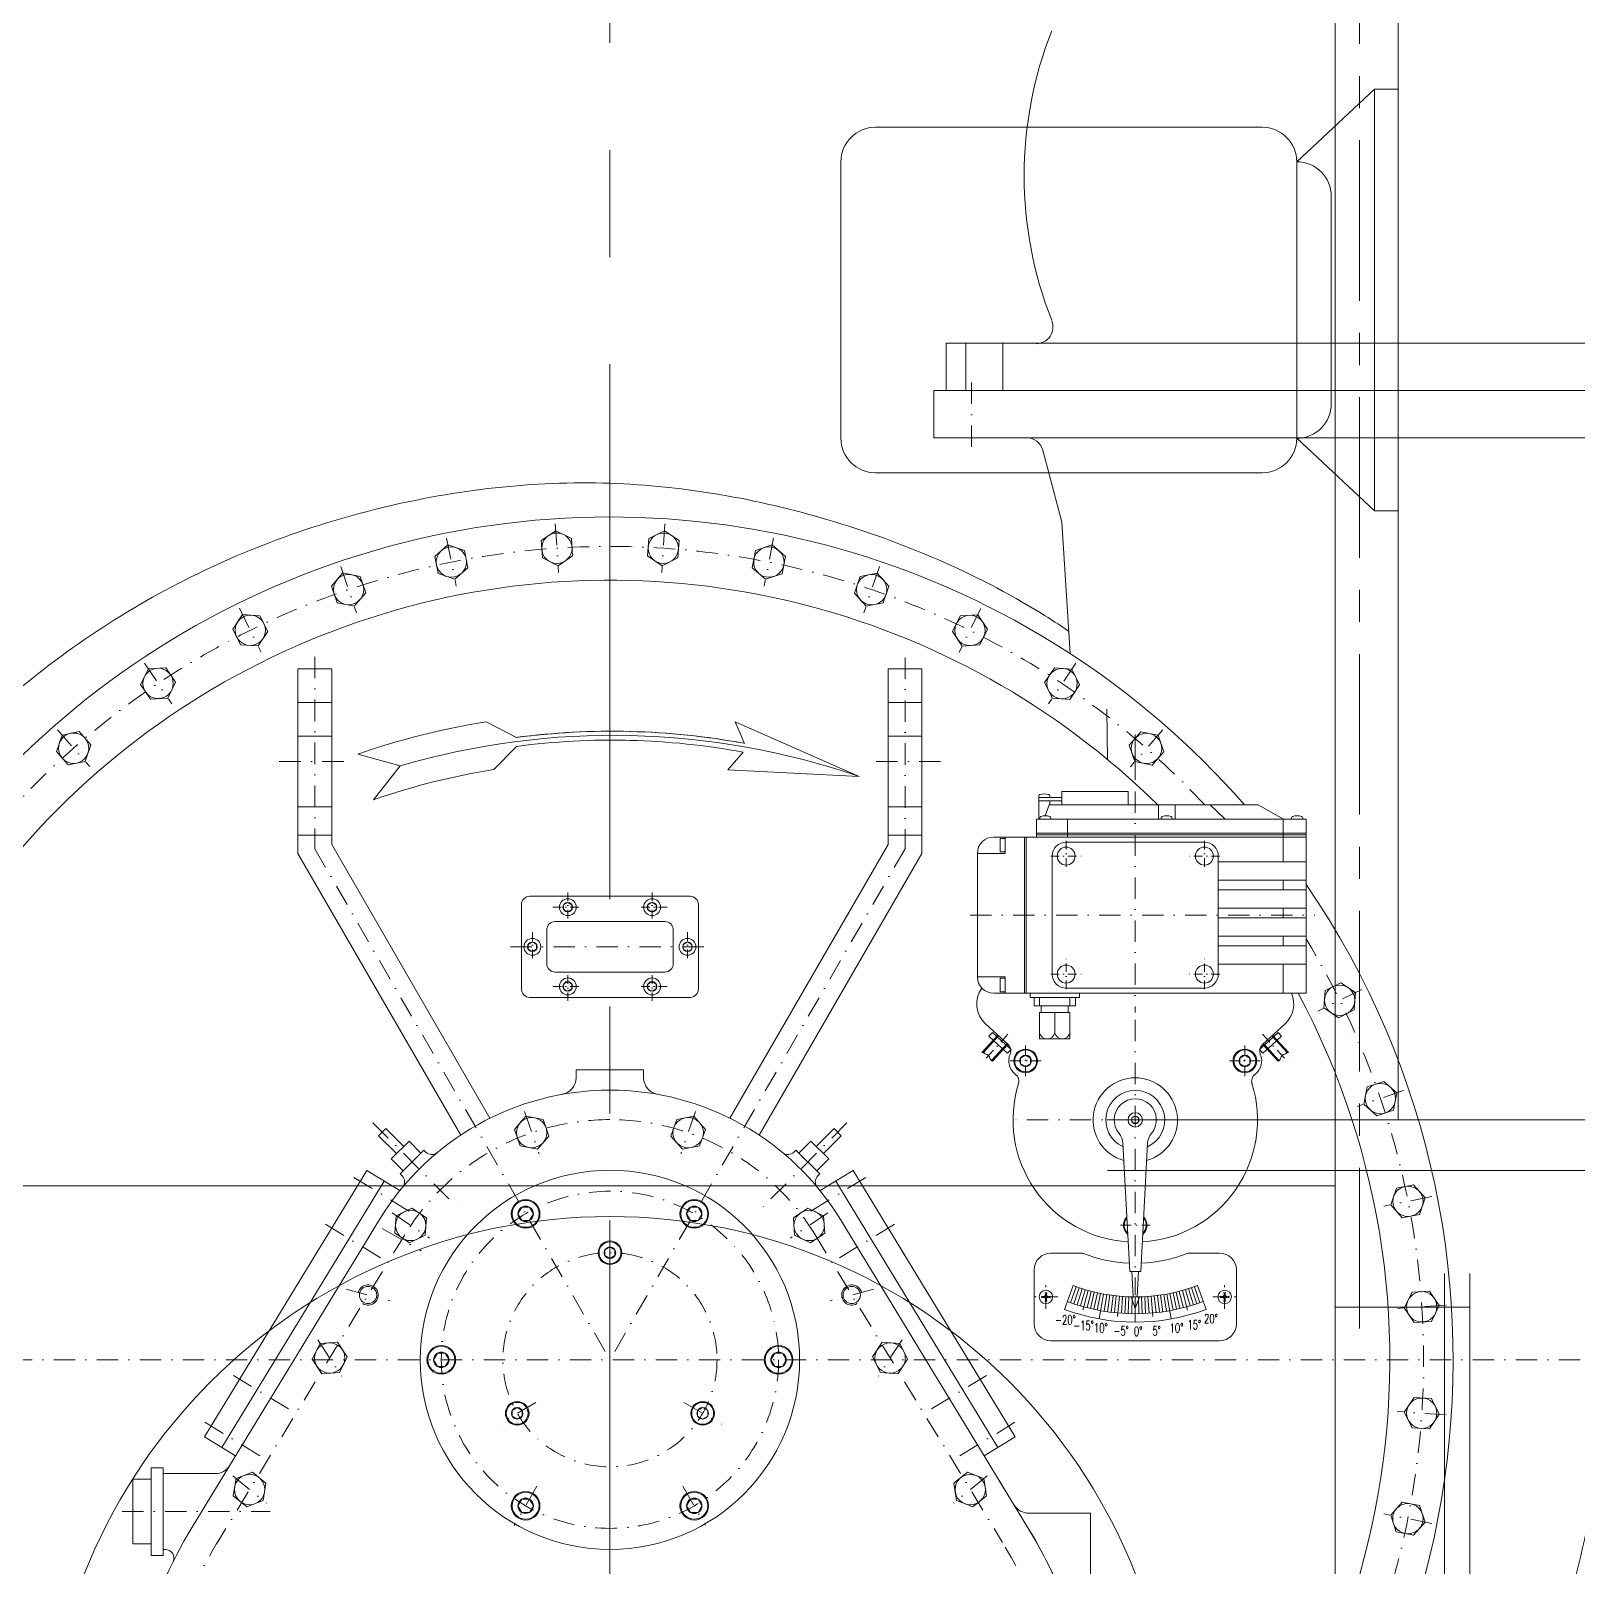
# Model space of a CAD drawing. Header units: inches. Extents: x 0 to 26418, y 0 to 20128.
# Drawn here: x 4994 to 5911, y 4405 to 5316 of the extents above; entities that cross this region are included whole.
import ezdxf

# ---------------------------------------------------------------- set-up
doc = ezdxf.new("R2010")
doc.units = ezdxf.units.IN
doc.header["$MEASUREMENT"] = 0
for name, pattern in [('CENTER', [50.8, 31.75, -6.35, 6.35, -6.35]), ('DASHDOT', [25.4, 12.7, -6.35, 0, -6.35]), ('虚线', [2, 1, -1])]:
    doc.linetypes.add(name, pattern=pattern)
for name, color, linetype, lineweight in [('CAXA0', 7, 'Continuous', 5), ('CAXA1', 5, 'CENTER', 5), ('EB0_1', 7, 'Continuous', 5), ('细实线层', 7, 'Continuous', 5)]:
    doc.layers.add(name, color=color, linetype=linetype, lineweight=lineweight)
doc.styles.add('机械', font='txt', dxfattribs={"width": 0.667, "bigfont": 'gbcbig.shx'})

msp = doc.modelspace()

# ---------------------------------------------------------------- linework, layer by layer
at = {"color": 7, "lineweight": 5}
for p, q in [((5804.98, 5669.84), (5804.98, 4669.84)), ((5767.58, 3922.53), (5767.58, 5527.53)), ((5790.98, 5281.23), (5744.89, 5238.23)), ((5804.98, 5281.23), (5790.98, 5281.23)), ((5790.98, 5031.23), (5790.98, 5281.23)), ((5724.39, 5258.73), (5495.08, 5258.73)), ((5474.58, 5074.23), (5474.58, 5238.23)), ((5744.89, 5074.23), (5744.89, 5238.23)), ((5765.39, 5094.73), (5765.39, 5217.73)), ((5548.63, 5102.53), (5548.63, 5130.53)), ((5570.63, 5102.53), (5570.63, 5130.53)), ((5529.58, 5102.53), (6034.58, 5102.53)), ((5529.58, 5074.53), (5529.58, 5102.53)), ((5529.58, 5074.53), (5782.08, 5074.53)), ((5790.98, 5031.23), (5744.89, 5074.23)), ((5782.08, 5074.53), (6034.58, 5074.53)), ((5605.65, 5024.53), (5594.24, 5067.12)), ((5724.39, 5053.73), (5495.08, 5053.73)), ((5804.98, 5031.23), (5790.98, 5031.23)), ((5296.81, 5013.6), (5305.45, 5019.37)), ((5314.77, 5014.77), (5305.45, 5019.37)), ((5360.61, 5014.76), (5369.93, 5019.35)), ((5378.57, 5013.58), (5369.93, 5019.35)), ((5610.42, 4946.53), (5605.65, 5024.53)), ((5233.72, 5004.12), (5241.53, 5010.97)), ((5251.37, 5007.63), (5241.53, 5010.97)), ((5251.37, 5007.63), (5253.4, 4997.43)), ((5296.81, 5013.6), (5297.49, 5003.23)), ((5314.77, 5014.77), (5315.45, 5004.4)), ((5360.61, 5014.76), (5359.93, 5004.39)), ((5378.57, 5013.58), (5377.89, 5003.21)), ((5424, 5007.58), (5421.98, 4997.39)), ((5424, 5007.58), (5433.84, 5010.93)), ((5441.66, 5004.07), (5433.84, 5010.93)), ((5233.72, 5004.12), (5235.74, 4993.92)), ((5253.4, 4997.43), (5245.59, 4990.58)), ((5253.4, 4997.43), (5253.4, 4997.43)), ((5297.49, 5003.23), (5306.81, 4998.63)), ((5315.45, 5004.4), (5306.81, 4998.63)), ((5315.45, 5004.4), (5315.45, 5004.4)), ((5359.93, 5004.39), (5368.57, 4998.61)), ((5377.89, 5003.21), (5368.57, 4998.61)), ((5377.89, 5003.21), (5377.89, 5003.21)), ((5421.98, 4997.39), (5429.79, 4990.54)), ((5441.66, 5004.07), (5439.63, 4993.88)), ((5172.4, 4986.48), (5179.25, 4994.29)), ((5189.44, 4992.27), (5179.25, 4994.29)), ((5189.44, 4992.27), (5192.78, 4982.43)), ((5235.74, 4993.92), (5245.59, 4990.58)), ((5439.63, 4993.88), (5429.79, 4990.54)), ((5439.63, 4993.88), (5439.63, 4993.88)), ((5485.92, 4992.2), (5482.58, 4982.36)), ((5485.92, 4992.2), (5496.12, 4994.22)), ((5502.97, 4986.41), (5496.12, 4994.22)), ((5172.4, 4986.48), (5175.74, 4976.64)), ((5192.78, 4982.43), (5185.93, 4974.61)), ((5192.78, 4982.43), (5192.78, 4982.43)), ((5482.58, 4982.36), (5489.44, 4974.54)), ((5502.97, 4986.41), (5499.63, 4976.57)), ((5175.74, 4976.64), (5185.93, 4974.61)), ((5499.63, 4976.57), (5489.44, 4974.54)), ((5499.63, 4976.57), (5499.63, 4976.57)), ((5113.91, 4960.99), (5119.68, 4969.64)), ((5113.91, 4960.99), (5118.5, 4951.67)), ((5130.05, 4968.96), (5119.68, 4969.64)), ((5130.05, 4968.96), (5134.65, 4959.64)), ((5545.31, 4968.86), (5540.71, 4959.54)), ((5545.31, 4968.86), (5555.68, 4969.54)), ((5561.45, 4960.9), (5555.68, 4969.54)), ((5561.45, 4960.9), (5556.85, 4951.58)), ((5118.5, 4951.67), (5128.87, 4950.99)), ((5134.65, 4959.64), (5128.87, 4950.99)), ((5134.65, 4959.64), (5134.65, 4959.64)), ((5540.71, 4959.54), (5546.48, 4950.9)), ((5556.85, 4951.58), (5546.48, 4950.9)), ((5556.85, 4951.58), (5556.85, 4951.58)), ((5059.24, 4928.09), (5063.84, 4937.41)), ((5074.21, 4938.09), (5063.84, 4937.41)), ((5074.21, 4938.09), (5079.98, 4929.45)), ((5152.58, 4937.53), (5152.58, 4827.96)), ((5172.58, 4937.53), (5152.58, 4937.53)), ((5172.58, 4937.53), (5172.58, 4833.32)), ((5502.58, 4937.53), (5502.58, 4833.32)), ((5502.58, 4937.53), (5522.58, 4937.53)), ((5522.58, 4937.53), (5522.58, 4827.96)), ((5601.13, 4937.97), (5595.36, 4929.33)), ((5601.13, 4937.97), (5611.5, 4937.29)), ((5616.1, 4927.97), (5611.5, 4937.29)), ((5059.24, 4928.09), (5065.02, 4919.45)), ((5079.98, 4929.45), (5075.39, 4920.13)), ((5079.98, 4929.45), (5079.98, 4929.45)), ((5595.36, 4929.33), (5599.96, 4920.01)), ((5616.1, 4927.97), (5610.33, 4919.33)), ((5065.02, 4919.45), (5075.39, 4920.13)), ((5172.58, 4917.53), (5152.58, 4917.53)), ((5502.58, 4917.53), (5522.58, 4917.53)), ((5610.33, 4919.33), (5599.96, 4920.01)), ((5610.33, 4919.33), (5610.33, 4919.33)), ((5264.2, 4905.99), (5282.16, 4896.7)), ((5411.75, 4905.93), (5417.34, 4893.22)), ((5485.45, 4873.52), (5411.75, 4905.93)), ((5632.33, 4913.54), (5632.58, 4883.54)), ((5009.34, 4888.33), (5012.68, 4898.17)), ((5022.87, 4900.2), (5012.68, 4898.17)), ((5022.87, 4900.2), (5029.73, 4892.39)), ((5172.58, 4897.53), (5152.58, 4897.53)), ((5502.58, 4897.53), (5522.58, 4897.53)), ((5652.45, 4900.06), (5645.6, 4892.24)), ((5652.45, 4900.06), (5662.64, 4898.03)), ((5665.98, 4888.19), (5662.64, 4898.03)), ((5009.34, 4888.33), (5016.19, 4880.52)), ((5029.73, 4892.39), (5026.39, 4882.55)), ((5029.73, 4892.39), (5029.73, 4892.39)), ((5268.72, 4877.69), (5282.21, 4891.41)), ((5416.59, 4888.01), (5407.58, 4877.58)), ((5645.6, 4892.24), (5648.94, 4882.4)), ((5665.98, 4888.19), (5659.13, 4880.38)), ((5016.19, 4880.52), (5026.39, 4882.55)), ((5188.05, 4886.85), (5213.21, 4879.86)), ((5197.45, 4859.78), (5213.21, 4879.86)), ((5659.13, 4880.38), (5648.94, 4882.4)), ((5659.13, 4880.38), (5659.13, 4880.38)), ((5485.45, 4873.52), (5407.58, 4877.58)), ((5591.91, 4848.21), (5591.91, 4861.87)), ((5598.51, 4861.15), (5591.91, 4861.15)), ((5598.51, 4861.15), (5598.51, 4861.87)), ((5598.51, 4861.15), (5605.57, 4861.15)), ((5605.57, 4856.71), (5605.57, 4864.71)), ((5605.57, 4864.71), (5644.97, 4864.71)), ((5644.97, 4856.71), (5644.97, 4864.71)), ((5172.58, 4855.53), (5152.58, 4855.53)), ((5502.58, 4855.53), (5522.58, 4855.53)), ((5591.91, 4859.15), (5605.57, 4859.15)), ((5595.77, 4850.29), (5598.12, 4856.71)), ((5598.12, 4856.71), (5721.97, 4856.71)), ((5598.51, 4856.71), (5598.51, 4859.15)), ((5662.85, 4848.21), (5662.85, 4856.71)), ((5672.69, 4848.21), (5672.69, 4856.71)), ((5693.47, 4856.71), (5702.47, 4848.21)), ((5721.97, 4856.71), (5736.97, 4848.21)), ((5590.47, 4837.67), (5590.47, 4848.21)), ((5590.47, 4848.21), (5750.47, 4848.21)), ((5590.47, 4842.27), (5590.47, 4837.67)), ((5592.47, 4848.93), (5592.47, 4848.21)), ((5599.07, 4848.21), (5592.47, 4848.21)), ((5599.07, 4848.93), (5599.07, 4848.21)), ((5608.97, 4837.67), (5608.97, 4848.21)), ((5664.47, 4848.93), (5664.47, 4848.21)), ((5671.07, 4848.21), (5664.47, 4848.21)), ((5671.07, 4848.93), (5671.07, 4848.21)), ((5736.77, 4848.21), (5736.77, 4822.97)), ((5741.87, 4848.93), (5741.87, 4848.21)), ((5748.47, 4848.21), (5741.87, 4848.21)), ((5748.47, 4848.93), (5748.47, 4848.21)), ((5750.47, 4848.21), (5750.47, 4745.01)), ((5172.58, 4838.78), (5152.58, 4838.78)), ((5172.58, 4833.32), (5266.4, 4670.83)), ((5502.58, 4833.32), (5408.76, 4670.83)), ((5502.58, 4838.78), (5522.58, 4838.78)), ((5596.47, 4837.67), (5565.17, 4837.67)), ((5568.97, 4836.82), (5568.97, 4828.82)), ((5571.97, 4836.82), (5568.97, 4836.82)), ((5571.97, 4837.67), (5571.97, 4827.97)), ((5583.47, 4837.67), (5583.47, 4745.01)), ((5584.47, 4837.67), (5584.47, 4745.01)), ((5590.47, 4839.96), (5750.47, 4839.96)), ((5590.47, 4838.96), (5750.47, 4838.96)), ((5596.47, 4837.67), (5701.77, 4837.67)), ((5608.18, 4834.64), (5690.05, 4834.64)), ((5701.77, 4837.67), (5750.47, 4837.67)), ((5152.58, 4827.96), (5249.08, 4660.83)), ((5522.58, 4827.96), (5426.08, 4660.83)), ((5555.47, 4827.97), (5571.97, 4827.97)), ((5555.47, 4827.97), (5555.47, 4754.71)), ((5571.97, 4828.82), (5568.97, 4828.82)), ((5599.87, 4756.35), (5599.87, 4826.32)), ((5698.37, 4756.35), (5698.37, 4826.32)), ((5698.37, 4822.97), (5750.47, 4822.97)), ((5698.37, 4811.97), (5750.47, 4811.97)), ((5698.37, 4806.37), (5750.47, 4806.37)), ((5736.77, 4811.97), (5736.77, 4806.37)), ((5285.08, 4797.53), (5285.08, 4747.53)), ((5385.08, 4802.53), (5290.08, 4802.53)), ((5312.58, 4798.89), (5310.1, 4797.46)), ((5310.1, 4797.46), (5310.1, 4794.6)), ((5315.06, 4797.46), (5312.58, 4798.89)), ((5315.06, 4797.46), (5315.06, 4794.6)), ((5362.58, 4798.89), (5360.1, 4797.46)), ((5360.1, 4797.46), (5360.1, 4794.6)), ((5365.06, 4797.46), (5362.58, 4798.89)), ((5365.06, 4797.46), (5365.06, 4794.6)), ((5390.08, 4797.53), (5390.08, 4747.53)), ((5370.08, 4787.53), (5305.08, 4787.53)), ((5310.1, 4794.6), (5312.58, 4793.17)), ((5312.58, 4793.17), (5315.06, 4794.6)), ((5312.58, 4793.17), (5312.58, 4793.17)), ((5360.1, 4794.6), (5362.58, 4793.17)), ((5362.58, 4793.17), (5365.06, 4794.6)), ((5362.58, 4793.17), (5362.58, 4793.17)), ((5698.37, 4795.37), (5750.47, 4795.37)), ((5698.37, 4789.77), (5750.47, 4789.77)), ((5736.77, 4795.37), (5736.77, 4789.77)), ((5300.08, 4782.53), (5300.08, 4762.53)), ((5375.08, 4782.53), (5375.08, 4762.53)), ((5698.37, 4778.77), (5750.47, 4778.77)), ((5736.77, 4778.77), (5736.77, 4773.17)), ((5291.58, 4775.39), (5289.1, 4773.96)), ((5289.1, 4773.96), (5289.1, 4771.1)), ((5289.1, 4771.1), (5291.58, 4769.67)), ((5294.06, 4773.96), (5291.58, 4775.39)), ((5291.58, 4769.67), (5294.06, 4771.1)), ((5291.58, 4769.67), (5291.58, 4769.67)), ((5294.06, 4773.96), (5294.06, 4771.1)), ((5383.58, 4775.39), (5381.1, 4773.96)), ((5381.1, 4773.96), (5381.1, 4771.1)), ((5381.1, 4771.1), (5383.58, 4769.67)), ((5386.06, 4773.96), (5383.58, 4775.39)), ((5383.58, 4769.67), (5386.06, 4771.1)), ((5383.58, 4769.67), (5383.58, 4769.67)), ((5386.06, 4773.96), (5386.06, 4771.1)), ((5698.37, 4773.17), (5750.47, 4773.17)), ((5698.37, 4762.17), (5750.47, 4762.17)), ((5736.77, 4762.17), (5736.77, 4745.01)), ((5305.08, 4757.53), (5370.08, 4757.53)), ((5312.58, 4751.89), (5310.1, 4750.46)), ((5310.1, 4750.46), (5310.1, 4747.6)), ((5315.06, 4750.46), (5312.58, 4751.89)), ((5315.06, 4750.46), (5315.06, 4747.6)), ((5362.58, 4751.89), (5360.1, 4750.46)), ((5360.1, 4750.46), (5360.1, 4747.6)), ((5365.06, 4750.46), (5362.58, 4751.89)), ((5365.06, 4750.46), (5365.06, 4747.6)), ((5555.47, 4754.71), (5571.97, 4754.71)), ((5568.97, 4753.86), (5568.97, 4745.86)), ((5571.97, 4753.86), (5568.97, 4753.86)), ((5571.97, 4754.71), (5571.97, 4745.01)), ((5771.04, 4751.21), (5761.72, 4746.61)), ((5771.04, 4751.21), (5779.68, 4745.43)), ((5290.08, 4742.53), (5385.08, 4742.53)), ((5310.1, 4747.6), (5312.58, 4746.17)), ((5312.58, 4746.17), (5315.06, 4747.6)), ((5312.58, 4746.17), (5312.58, 4746.17)), ((5360.1, 4747.6), (5362.58, 4746.17)), ((5362.58, 4746.17), (5365.06, 4747.6)), ((5362.58, 4746.17), (5362.58, 4746.17)), ((5565.17, 4745.01), (5618.82, 4745.01)), ((5571.97, 4745.86), (5568.97, 4745.86)), ((5586.77, 4745.01), (5586.77, 4742.51)), ((5586.77, 4742.51), (5615.97, 4742.51)), ((5589.07, 4742.51), (5589.07, 4737.51)), ((5592.37, 4742.51), (5592.37, 4737.51)), ((5608.18, 4748.04), (5690.05, 4748.04)), ((5610.37, 4742.51), (5610.37, 4737.51)), ((5613.67, 4742.51), (5613.67, 4737.51)), ((5615.97, 4745.01), (5615.97, 4742.51)), ((5618.82, 4745.01), (5750.47, 4745.01)), ((5761.72, 4746.61), (5761.04, 4736.24)), ((5779, 4735.06), (5779.68, 4745.43)), ((5589.07, 4737.51), (5613.67, 4737.51)), ((5592.37, 4733.51), (5610.37, 4733.51)), ((5592.37, 4733.51), (5592.37, 4717.91)), ((5593.37, 4737.51), (5593.37, 4733.51)), ((5601.37, 4721.55), (5601.37, 4733.51)), ((5609.37, 4737.51), (5609.37, 4733.51)), ((5610.37, 4733.51), (5610.37, 4717.91)), ((5769.68, 4730.47), (5761.04, 4736.24)), ((5779, 4735.06), (5769.68, 4730.47)), ((5560.29, 4726.81), (5573.74, 4714.5)), ((5737.94, 4726.81), (5724.5, 4714.5)), ((5769.68, 4730.47), (5769.68, 4730.47)), ((5592.37, 4717.91), (5610.37, 4717.91)), ((5773.04, 4721.28), (5773.04, 4721.28)), ((5584.12, 4708.27), (5581.15, 4706.55)), ((5581.15, 4706.55), (5581.15, 4703.12)), ((5587.09, 4706.55), (5584.12, 4708.27)), ((5587.09, 4706.55), (5587.09, 4703.12)), ((5714.12, 4708.27), (5711.15, 4706.55)), ((5711.15, 4706.55), (5711.15, 4703.12)), ((5717.09, 4706.55), (5714.12, 4708.27)), ((5717.09, 4706.55), (5717.09, 4703.12)), ((5317.58, 4699.53), (5317.58, 4694.86)), ((5317.58, 4699.53), (5337.58, 4699.53)), ((5357.58, 4699.53), (5337.58, 4699.53)), ((5357.58, 4699.53), (5357.58, 4694.86)), ((5581.15, 4703.12), (5584.12, 4701.41)), ((5584.12, 4701.41), (5587.09, 4703.12)), ((5584.12, 4701.41), (5584.12, 4701.41)), ((5711.15, 4703.12), (5714.12, 4701.41)), ((5714.12, 4701.41), (5717.09, 4703.12)), ((5714.12, 4701.41), (5714.12, 4701.41)), ((5786.69, 4689.37), (5784.66, 4679.18)), ((5796.53, 4692.71), (5786.69, 4689.37)), ((5796.53, 4692.71), (5804.34, 4685.86)), ((5802.32, 4675.67), (5804.34, 4685.86)), ((5792.48, 4672.33), (5784.66, 4679.18)), ((5280.99, 4664.25), (5287.8, 4672.09)), ((5298.01, 4670.11), (5287.8, 4672.09)), ((5298.01, 4670.11), (5301.39, 4660.29)), ((5377.16, 4670.11), (5373.77, 4660.29)), ((5377.16, 4670.11), (5387.36, 4672.09)), ((5394.18, 4664.25), (5387.36, 4672.09)), ((6232.58, 4669.84), (5632.33, 4669.84)), ((5649.12, 4672.13), (5647.14, 4670.98)), ((5647.14, 4670.98), (5647.14, 4668.69)), ((5647.14, 4668.69), (5649.12, 4667.55)), ((5651.1, 4670.98), (5649.12, 4672.13)), ((5649.12, 4667.55), (5651.1, 4668.69)), ((5649.12, 4667.55), (5649.12, 4667.55)), ((5651.1, 4670.98), (5651.1, 4668.69)), ((5802.32, 4675.67), (5792.48, 4672.33)), ((5792.48, 4672.33), (5792.48, 4672.33)), ((5204.65, 4664.71), (5200.41, 4660.46)), ((5211.01, 4649.86), (5200.41, 4660.46)), ((5215.26, 4654.1), (5204.65, 4664.71)), ((5280.99, 4664.25), (5284.37, 4654.43)), ((5301.39, 4660.29), (5294.57, 4652.44)), ((5301.39, 4660.29), (5301.39, 4660.29)), ((5373.77, 4660.29), (5380.59, 4652.44)), ((5373.77, 4660.29), (5373.77, 4660.29)), ((5394.18, 4664.25), (5390.79, 4654.43)), ((5459.91, 4654.1), (5470.51, 4664.71)), ((5464.15, 4649.86), (5474.75, 4660.46)), ((5470.51, 4664.71), (5474.75, 4660.46)), ((5218.44, 4657.28), (5207.83, 4646.67)), ((5227.27, 4651.98), (5213.13, 4637.84)), ((5225.51, 4650.21), (5218.44, 4657.28)), ((5227.27, 4651.98), (5228.46, 4650.79)), ((5284.37, 4654.43), (5294.57, 4652.44)), ((5390.79, 4654.43), (5380.59, 4652.44)), ((5447.89, 4651.98), (5446.7, 4650.79)), ((5447.89, 4651.98), (5462.03, 4637.84)), ((5449.65, 4650.21), (5456.72, 4657.28)), ((5456.72, 4657.28), (5467.33, 4646.67)), ((5641.82, 4655.95), (5645.81, 4579.84)), ((5656.41, 4655.95), (5652.43, 4579.84)), ((5193.43, 4639.78), (5097.23, 4481.76)), ((5193.43, 4639.78), (5212.97, 4627.89)), ((5214.9, 4639.6), (5207.83, 4646.67)), ((5460.26, 4639.6), (5467.33, 4646.67)), ((5481.73, 4639.78), (5462.19, 4627.89)), ((5481.73, 4639.78), (5577.93, 4481.76)), ((6232.58, 4639.84), (5632.58, 4639.84)), ((5767.58, 4630.81), (4907.58, 4630.81)), ((5203.68, 4633.54), (5107.48, 4475.52)), ((5213.13, 4637.84), (5214.32, 4636.65)), ((5462.03, 4637.84), (5460.84, 4636.65)), ((5471.48, 4633.54), (5567.68, 4475.52)), ((5814.16, 4631.4), (5803.97, 4629.37)), ((5814.16, 4631.4), (5821.02, 4623.58)), ((5803.97, 4629.37), (5800.63, 4619.53)), ((5817.68, 4613.74), (5821.02, 4623.58)), ((5210.1, 4602.66), (5210.83, 4613.03)), ((5220.17, 4617.58), (5210.83, 4613.03)), ((5220.17, 4617.58), (5228.78, 4611.77)), ((5285.29, 4618.1), (5283.01, 4614.13)), ((5283.01, 4614.13), (5285.29, 4610.17)), ((5289.87, 4618.1), (5285.29, 4618.1)), ((5289.87, 4618.1), (5292.16, 4614.13)), ((5289.87, 4610.17), (5292.16, 4614.13)), ((5385.29, 4618.1), (5383.01, 4614.13)), ((5383.01, 4614.13), (5385.29, 4610.17)), ((5389.87, 4618.1), (5385.29, 4618.1)), ((5392.16, 4614.13), (5389.87, 4618.1)), ((5392.16, 4614.13), (5389.87, 4610.17)), ((5454.99, 4617.58), (5446.38, 4611.77)), ((5454.99, 4617.58), (5464.33, 4613.03)), ((5465.06, 4602.66), (5464.33, 4613.03)), ((5807.48, 4611.71), (5800.63, 4619.53)), ((5817.68, 4613.74), (5807.48, 4611.71)), ((5200.91, 4610.73), (5089.87, 4428.33)), ((5228.78, 4611.77), (5228.06, 4601.41)), ((5228.78, 4611.77), (5228.78, 4611.77)), ((5285.29, 4610.17), (5289.87, 4610.17)), ((5289.87, 4610.17), (5289.87, 4610.17)), ((5385.29, 4610.17), (5389.87, 4610.17)), ((5385.29, 4610.17), (5385.29, 4610.17)), ((5446.38, 4611.77), (5447.1, 4601.41)), ((5446.38, 4611.77), (5446.38, 4611.77)), ((5474.25, 4610.73), (5585.29, 4428.33)), ((5807.48, 4611.71), (5807.48, 4611.71)), ((5210.1, 4602.66), (5218.72, 4596.85)), ((5218.72, 4596.85), (5228.06, 4601.41)), ((5337.58, 4594.46), (5334.61, 4592.75)), ((5340.55, 4592.75), (5337.58, 4594.46)), ((5456.44, 4596.85), (5447.1, 4601.41)), ((5465.06, 4602.66), (5456.44, 4596.85)), ((5334.61, 4592.75), (5334.61, 4589.32)), ((5334.61, 4589.32), (5337.58, 4587.6)), ((5337.58, 4587.6), (5340.55, 4589.32)), ((5337.58, 4587.6), (5337.58, 4587.6)), ((5340.55, 4592.75), (5340.55, 4589.32)), ((5617.75, 4590.84), (5599.12, 4590.84)), ((5680.49, 4590.84), (5699.12, 4590.84)), ((5589.12, 4580.84), (5589.12, 4548.84)), ((5645.81, 4579.84), (5652.43, 4579.84)), ((5647.12, 4579.84), (5647.9, 4564.84)), ((5651.12, 4579.84), (5650.33, 4564.84)), ((5709.12, 4580.84), (5709.12, 4548.84)), ((5832.58, 4578.82), (5832.58, 4292.46)), ((5847.58, 4578.82), (5847.58, 4292.46)), ((5813.27, 4567.62), (5808.68, 4558.3)), ((5823.64, 4568.3), (5813.27, 4567.62)), ((5823.64, 4568.3), (5829.42, 4559.66)), ((5646.62, 4564.84), (5647.9, 4564.84)), ((5646.62, 4564.84), (5649.12, 4557.97)), ((5651.62, 4564.84), (5649.12, 4557.97)), ((5651.62, 4564.84), (5650.33, 4564.84)), ((5847.58, 4558.75), (5767.58, 4558.75)), ((5814.45, 4549.66), (5808.68, 4558.3)), ((5824.82, 4550.34), (5829.42, 4559.66)), ((5824.82, 4550.34), (5814.45, 4549.66)), ((5814.45, 4549.66), (5814.45, 4549.66)), ((5165.67, 4537.27), (5161.03, 4527.97)), ((5176.04, 4537.9), (5165.67, 4537.27)), ((5181.77, 4529.24), (5176.04, 4537.9)), ((5235.29, 4531.49), (5233.01, 4527.53)), ((5235.29, 4531.49), (5239.87, 4531.49)), ((5242.16, 4527.53), (5239.87, 4531.49)), ((5435.29, 4531.49), (5433.01, 4527.53)), ((5439.87, 4531.49), (5435.29, 4531.49)), ((5435.54, 4537.53), (5435.54, 4537.53)), ((5442.16, 4527.53), (5439.87, 4531.49)), ((5493.39, 4529.24), (5499.12, 4537.9)), ((5499.12, 4537.9), (5509.5, 4537.27)), ((5509.5, 4537.27), (5514.13, 4527.97)), ((5649.12, 4538.84), (5599.12, 4538.84)), ((5649.12, 4538.84), (5699.12, 4538.84)), ((5161.03, 4527.97), (5166.76, 4519.3)), ((5181.77, 4529.24), (5177.14, 4519.93)), ((5233.01, 4527.53), (5235.29, 4523.57)), ((5235.29, 4523.57), (5239.87, 4523.57)), ((5239.87, 4523.57), (5242.16, 4527.53)), ((5242.16, 4527.53), (5242.16, 4527.53)), ((5433.01, 4527.53), (5435.29, 4523.57)), ((5433.01, 4527.53), (5433.01, 4527.53)), ((5439.87, 4523.57), (5435.29, 4523.57)), ((5439.87, 4523.57), (5442.16, 4527.53)), ((5493.39, 4529.24), (5498.02, 4519.93)), ((5514.13, 4527.97), (5508.4, 4519.3)), ((5177.14, 4519.93), (5166.76, 4519.3)), ((5498.02, 4519.93), (5508.4, 4519.3)), ((5814.44, 4505.19), (5808.66, 4496.55)), ((5824.81, 4504.51), (5814.44, 4505.19)), ((5824.81, 4504.51), (5829.4, 4495.19)), ((5279.62, 4497.5), (5282.59, 4499.21)), ((5279.62, 4497.5), (5279.62, 4494.07)), ((5279.62, 4494.07), (5282.59, 4492.35)), ((5285.56, 4497.5), (5282.59, 4499.21)), ((5282.59, 4492.35), (5285.56, 4494.07)), ((5285.56, 4494.07), (5285.56, 4497.5)), ((5285.56, 4497.5), (5285.56, 4497.5)), ((5392.57, 4499.21), (5389.6, 4497.5)), ((5389.6, 4497.5), (5389.6, 4494.07)), ((5389.6, 4497.5), (5389.6, 4497.5)), ((5392.57, 4492.35), (5389.6, 4494.07)), ((5395.54, 4497.5), (5392.57, 4499.21)), ((5392.57, 4492.35), (5395.54, 4494.07)), ((5395.54, 4494.07), (5395.54, 4497.5)), ((5813.26, 4487.23), (5808.66, 4496.55)), ((5823.63, 4486.55), (5829.4, 4495.19)), ((5823.63, 4486.55), (5813.26, 4487.23)), ((5813.26, 4487.23), (5813.26, 4487.23)), ((5097.23, 4481.76), (5115.59, 4470.58)), ((5577.93, 4481.76), (5559.57, 4470.58)), ((5054.58, 4456.78), (5054.58, 4418.28)), ((5054.58, 4456.78), (5065.58, 4456.78)), ((5065.58, 4463.53), (5072.58, 4463.53)), ((5065.58, 4463.53), (5065.58, 4411.53)), ((5072.58, 4463.53), (5072.58, 4453.03)), ((5072.58, 4460.03), (5103.55, 4460.03)), ((5072.58, 4460.03), (5072.58, 4415.03)), ((5072.58, 4415.03), (5072.58, 4460.03)), ((5072.58, 4415.03), (5072.58, 4460.03)), ((5115.82, 4457.11), (5114.2, 4446.84)), ((5125.52, 4460.83), (5115.82, 4457.11)), ((5133.6, 4454.29), (5125.52, 4460.83)), ((5541.56, 4454.29), (5549.64, 4460.83)), ((5549.64, 4460.83), (5559.34, 4457.11)), ((5559.34, 4457.11), (5560.97, 4446.84)), ((5133.6, 4454.29), (5131.97, 4444.03)), ((5541.56, 4454.29), (5543.19, 4444.03)), ((5114.2, 4446.84), (5122.27, 4440.3)), ((5131.97, 4444.03), (5122.27, 4440.3)), ((5131.97, 4444.03), (5131.97, 4444.03)), ((5283.01, 4440.93), (5285.29, 4444.89)), ((5283.01, 4440.93), (5285.29, 4436.97)), ((5289.87, 4444.89), (5285.29, 4444.89)), ((5292.16, 4440.93), (5289.87, 4444.89)), ((5289.87, 4444.89), (5289.87, 4444.89)), ((5289.87, 4436.97), (5292.16, 4440.93)), ((5385.29, 4444.89), (5383.01, 4440.93)), ((5385.29, 4436.97), (5383.01, 4440.93)), ((5389.87, 4444.89), (5385.29, 4444.89)), ((5385.29, 4444.89), (5385.29, 4444.89)), ((5392.16, 4440.93), (5389.87, 4444.89)), ((5389.87, 4436.97), (5392.16, 4440.93)), ((5543.19, 4444.03), (5552.89, 4440.3)), ((5543.19, 4444.03), (5543.19, 4444.03)), ((5560.97, 4446.84), (5552.89, 4440.3)), ((5807.44, 4443.14), (5800.59, 4435.32)), ((5817.63, 4441.11), (5807.44, 4443.14)), ((5817.63, 4441.11), (5820.97, 4431.27)), ((5285.29, 4436.97), (5289.87, 4436.97)), ((5385.29, 4436.97), (5389.87, 4436.97)), ((5585.92, 4436.53), (5622.58, 4436.53)), ((5622.58, 4436.53), (5622.58, 4368.53)), ((5803.93, 4425.48), (5800.59, 4435.32)), ((5814.12, 4423.45), (5820.97, 4431.27)), ((5072.58, 4421.03), (5072.58, 4411.53)), ((5803.93, 4425.48), (5803.93, 4425.48)), ((5814.12, 4423.45), (5803.93, 4425.48)), ((5054.58, 4418.28), (5065.58, 4418.28)), ((5065.58, 4411.53), (5072.58, 4411.53)), ((5072.58, 4415.03), (5074.01, 4415.03)), ((5073.1, 4415.03), (5072.58, 4415.03))]:
    msp.add_line(p, q, dxfattribs=at)
at = {"color": 7, "linetype": 'DASHDOT', "lineweight": 5}
for p, q in [((5552.08, 5069.12), (5552.08, 5109.12)), ((5305.18, 5023.5), (5307.08, 4994.51)), ((5370.2, 5023.49), (5368.3, 4994.49)), ((5240.72, 5015.03), (5246.39, 4986.53)), ((5434.65, 5014.99), (5428.98, 4986.49)), ((5177.92, 4998.22), (5187.26, 4970.7)), ((5497.45, 4998.15), (5488.11, 4970.63)), ((5117.85, 4973.35), (5130.7, 4947.29)), ((5557.51, 4973.26), (5544.66, 4947.19)), ((5162.58, 4944.65), (5162.58, 4830.64)), ((5512.58, 4944.24), (5512.58, 4830.64)), ((5061.54, 4940.86), (5077.68, 4916.7)), ((5613.81, 4940.74), (5597.66, 4916.58)), ((5009.95, 4901.29), (5029.11, 4879.44)), ((5665.38, 4901.15), (5646.22, 4879.3)), ((5141.49, 4882.53), (5183.67, 4882.53)), ((5533.67, 4882.53), (5491.49, 4882.53)), ((5649.12, 4864.71), (5649.12, 4733.53)), ((5162.58, 4830.64), (5337.58, 4527.53)), ((5512.58, 4830.64), (5337.58, 4527.53)), ((5551.15, 4791.34), (5755.69, 4791.34)), ((5278.61, 4772.53), (5396.55, 4772.53)), ((5783.4, 4747.26), (5757.34, 4734.41)), ((5649.12, 4729.26), (5649.12, 4565.88)), ((5808.27, 4687.19), (5780.75, 4677.85)), ((5197.04, 4668.07), (5249.19, 4615.92)), ((5286.83, 4674.91), (5295.54, 4649.63)), ((5388.33, 4674.91), (5379.62, 4649.63)), ((5478.12, 4668.07), (5425.97, 4615.92)), ((5725.02, 4669.84), (5573.21, 4669.84)), ((5185.76, 4635.67), (5223.45, 4612.72)), ((5489.4, 4635.67), (5451.71, 4612.72)), ((5825.08, 4624.39), (5796.58, 4618.72)), ((5208.36, 4614.69), (5230.53, 4599.74)), ((5466.8, 4614.69), (5444.63, 4599.74)), ((5168.86, 4607.91), (5206.55, 4584.96)), ((5202.56, 4605.49), (5225.72, 4592.12)), ((5506.3, 4607.91), (5468.61, 4584.96)), ((5215.86, 4601.63), (5104.82, 4419.23)), ((5459.3, 4601.63), (5570.34, 4419.23)), ((5181.23, 4569.43), (5207.06, 4562.5)), ((5493.93, 4569.43), (5468.1, 4562.5)), ((5833.55, 4559.93), (5804.56, 4558.03)), ((5164.3, 4539.32), (5178.5, 4517.88)), ((5510.86, 4539.32), (5496.66, 4517.88)), ((4803.74, 4527.53), (5919.1, 4527.53)), ((5114.26, 4518.22), (5151.95, 4495.27)), ((5560.9, 4518.22), (5523.21, 4495.27)), ((5293.67, 4502.18), (5271.51, 4489.39)), ((5381.49, 4502.18), (5403.65, 4489.39)), ((5833.54, 4494.92), (5804.54, 4496.82)), ((5097.36, 4490.46), (5135.05, 4467.51)), ((5577.8, 4490.46), (5540.11, 4467.51)), ((5113.9, 4458.66), (5133.89, 4442.48)), ((5561.26, 4458.66), (5541.27, 4442.48)), ((5294.29, 4452.55), (5280.87, 4429.3)), ((5380.87, 4452.55), (5394.29, 4429.3)), ((5048.22, 4437.53), (5136.07, 4437.53)), ((5825.04, 4430.46), (5796.54, 4436.13))]:
    msp.add_line(p, q, dxfattribs=at)
at = {"color": 7, "linetype": 'Continuous', "lineweight": 5}
msp.add_line((5537.08, 5102.53), (6027.08, 5102.53), dxfattribs=at)
at = {"color": 7, "linetype": 'DASHDOT', "lineweight": 5, "ltscale": 0.4}
for p, q in [((5608.1, 4835.3), (5608.14, 4817.37)), ((5690.14, 4835.3), (5690.1, 4817.37)), ((5598.97, 4826.34), (5617.27, 4826.34)), ((5699.27, 4826.34), (5680.97, 4826.34)), ((5303.71, 4796.03), (5321.45, 4796.03)), ((5312.58, 4804.68), (5312.58, 4787.39)), ((5371.45, 4796.03), (5353.71, 4796.03)), ((5362.58, 4804.68), (5362.58, 4787.39)), ((5291.58, 4781.18), (5291.58, 4763.89)), ((5383.58, 4781.18), (5383.58, 4763.89)), ((5608.1, 4747.37), (5608.14, 4765.3)), ((5690.14, 4747.37), (5690.1, 4765.3)), ((5312.58, 4740.39), (5312.58, 4757.68)), ((5362.58, 4740.39), (5362.58, 4757.68)), ((5598.97, 4756.34), (5617.27, 4756.34)), ((5699.27, 4756.34), (5680.97, 4756.34)), ((5303.71, 4749.03), (5321.45, 4749.03)), ((5371.45, 4749.03), (5353.71, 4749.03))]:
    msp.add_line(p, q, dxfattribs=at)
at = {"color": 7, "linetype": 'DASHDOT', "lineweight": 5, "ltscale": 0.5}
for p, q in [((5573.6, 4720.64), (5558.04, 4703.66)), ((5584.12, 4695.72), (5584.12, 4713.95)), ((5714.12, 4695.72), (5714.12, 4713.95)), ((5724.64, 4720.64), (5740.2, 4703.66)), ((5575, 4704.84), (5593.23, 4704.84)), ((5723.23, 4704.84), (5705, 4704.84)), ((5640.27, 4607.34), (5657.96, 4607.34)), ((5596.12, 4557.79), (5596.12, 4571.88)), ((5702.12, 4557.79), (5702.12, 4571.88)), ((5603.17, 4564.84), (5589.07, 4564.84)), ((5695.07, 4564.84), (5709.17, 4564.84))]:
    msp.add_line(p, q, dxfattribs=at)
at = {"color": 7, "linetype": '虚线', "lineweight": 5, "ltscale": 6}
msp.add_line((5072.58, 4422.03), (5072.58, 4421.03), dxfattribs=at)
at = {"color": 7, "lineweight": 5}
for centre, radius in [((5306.13, 5009), 9), ((5369.25, 5008.98), 9), ((5243.56, 5000.78), 9), ((5431.82, 5000.73), 9), ((5182.59, 4984.45), 9), ((5492.78, 4984.38), 9), ((5124.28, 4960.31), 9), ((5551.08, 4960.22), 9), ((5069.61, 4928.77), 9), ((5605.73, 4928.65), 9), ((5019.53, 4890.36), 9), ((5655.79, 4890.22), 9), ((5608.12, 4826.34), 5.32), ((5690.12, 4826.34), 5.32), ((5312.58, 4796.03), 5), ((5312.58, 4796.03), 2.86), ((5362.58, 4796.03), 5), ((5362.58, 4796.03), 2.86), ((5291.58, 4772.53), 5), ((5383.58, 4772.53), 5), ((5291.58, 4772.53), 2.86), ((5383.58, 4772.53), 2.86), ((5608.12, 4756.34), 5.32), ((5690.12, 4756.34), 5.32), ((5312.58, 4749.03), 5), ((5312.58, 4749.03), 2.86), ((5362.58, 4749.03), 5), ((5362.58, 4749.03), 2.86), ((5770.36, 4740.84), 9), ((5584.12, 4704.84), 7), ((5584.12, 4704.84), 6.5), ((5584.12, 4704.84), 3.43), ((5714.12, 4704.84), 7), ((5714.12, 4704.84), 6.5), ((5714.12, 4704.84), 3.43), ((5794.5, 4682.52), 9), ((5291.19, 4662.27), 9), ((5383.97, 4662.27), 9), ((5649.12, 4669.84), 4.25), ((5649.12, 4669.84), 2.29), ((5337.58, 4527.53), 112.5), ((5287.58, 4614.13), 8.5), ((5287.58, 4614.13), 8), ((5387.58, 4614.13), 8.5), ((5387.58, 4614.13), 8), ((5810.82, 4621.55), 9), ((5337.58, 4277.53), 335), ((5219.44, 4607.22), 9), ((5287.58, 4614.13), 4.58), ((5387.58, 4614.13), 4.58), ((5455.72, 4607.22), 9), ((5337.58, 4591.03), 7), ((5337.58, 4591.03), 6.5), ((5337.58, 4591.03), 3.43), ((5194.15, 4565.96), 5.12), ((5481.01, 4565.96), 5.12), ((5819.05, 4558.98), 9), ((5171.4, 4528.6), 9), ((5237.58, 4527.53), 8.5), ((5237.58, 4527.53), 8), ((5237.58, 4527.53), 4.58), ((5437.58, 4527.53), 8.5), ((5437.58, 4527.53), 8), ((5437.58, 4527.53), 4.58), ((5503.76, 4528.6), 9), ((5282.59, 4495.78), 7), ((5282.59, 4495.78), 6.5), ((5392.57, 4495.78), 7), ((5392.57, 4495.78), 6.5), ((5819.03, 4495.87), 9), ((5282.59, 4495.78), 3.43), ((5392.57, 4495.78), 3.43), ((5123.9, 4450.57), 9), ((5551.26, 4450.57), 9), ((5287.58, 4440.93), 8.5), ((5287.58, 4440.93), 8), ((5387.58, 4440.93), 8.5), ((5387.58, 4440.93), 8), ((5287.58, 4440.93), 4.57), ((5387.58, 4440.93), 4.58), ((5810.78, 4433.3), 9)]:
    msp.add_circle(centre, radius, dxfattribs=at)
at = {"color": 7, "linetype": 'DASHDOT', "lineweight": 5}
for radius in [100, 63.5]:
    msp.add_circle((5337.58, 4527.53), radius, dxfattribs=at)
at = {"color": 7, "lineweight": 5}
for centre, radius, start, end in [((5817.27, 5230.03), 234.02, 158.48295, 201.51705), ((5495.08, 5238.23), 20.5, 90, 180), ((5724.39, 5238.23), 20.5, 0, 90), ((5744.89, 5217.73), 20.5, 0, 90), ((5590.29, 5140.26), 10, 270.0815, 21.59854), ((5744.89, 5094.73), 20.5, 270, 0), ((5495.08, 5074.23), 20.5, 180, 270), ((5584.58, 5064.53), 10, 15, 90), ((5724.39, 5074.23), 20.5, 270, 0), ((5337.58, 4527.53), 500, 41.17406, 233.37069), ((5337.58, 4527.53), 462.5, 45.30913, 230.2216), ((5334.61, 4464.69), 446.88, 99.06509, 109.14484), ((5338.78, 4465.23), 435.19, 79.60323, 97.47883), ((5338.52, 4465.23), 429.92, 79.53741, 97.52663), ((5334.61, 4464.69), 418.23, 99.06509, 109.14484), ((5592.91, 4861.87), 1, 108.1, 180), ((5595.21, 4854.83), 8.4, 71.9, 108.1), ((5597.51, 4861.87), 1, 0, 71.9), ((5593.47, 4848.93), 1, 108.1, 180), ((5595.77, 4841.89), 8.4, 71.9, 108.1), ((5598.07, 4848.93), 1, 0, 71.9), ((5665.47, 4848.93), 1, 108.1, 180), ((5667.77, 4841.89), 8.4, 71.9, 108.1), ((5670.07, 4848.93), 1, 0, 71.9), ((5742.87, 4848.93), 1, 108.1, 180), ((5745.17, 4841.89), 8.4, 71.9, 108.1), ((5747.47, 4848.93), 1, 0, 71.9), ((5565.17, 4827.97), 9.7, 90, 180), ((5608.18, 4826.32), 8.31, 90, 180), ((5690.05, 4826.32), 8.32, 0, 90), ((5337.58, 4527.53), 500, 306.62931, 34.33282), ((5290.08, 4797.53), 5, 90, 180), ((5385.08, 4797.53), 5, 0, 90), ((5305.08, 4782.53), 5, 90, 180), ((5370.08, 4782.53), 5, 0, 90), ((5305.08, 4762.53), 5, 180, 270), ((5370.08, 4762.53), 5, 270, 0), ((5565.17, 4754.71), 9.7, 180, 270), ((5608.18, 4756.35), 8.32, 180, 270), ((5690.05, 4756.35), 8.31, 270, 0), ((5290.08, 4747.53), 5, 180, 270), ((5385.08, 4747.53), 5, 270, 0), ((5571.1, 4738.61), 16, 144.03732, 227.5), ((5337.58, 4527.53), 462.5, 309.7784, 28.04824), ((5727.13, 4738.61), 16, 312.5, 23.5632), ((5570.36, 4710.81), 5, 336.5316, 47.5), ((5596.87, 4722.51), 4.6, 191.96815, 348.03185), ((5605.87, 4722.51), 4.6, 191.96815, 348.03185), ((5727.88, 4710.81), 5, 132.5, 203.4684), ((5584.12, 4704.84), 10, 156.5316, 233.0974), ((5714.12, 4704.84), 10, 306.9026, 23.4684), ((5307.58, 4694.86), 10, 280.16425, 0), ((5367.58, 4694.86), 10, 180, 259.83575), ((5575.11, 4692.84), 5, 342.73207, 53.0974), ((5723.13, 4692.84), 5, 126.9026, 197.26793), ((5337.58, 4527.53), 160, 31.33225, 148.66775), ((5649.12, 4669.84), 72.5, 162.73207, 266.65441), ((5649.12, 4669.84), 17.5, 294.25106, 245.74894), ((5649.12, 4669.84), 72.5, 273.34559, 17.27548), ((5649.12, 4669.84), 12.5, 320.18566, 219.81434), ((5631.84, 4655.43), 10, 3, 39.81434), ((5666.4, 4655.43), 10, 140.18566, 177), ((5232, 4654.33), 5, 225, 309.78409), ((5443.16, 4654.33), 5, 230.21591, 315), ((5210.78, 4633.11), 5, 320.21591, 45), ((5464.38, 4633.11), 5, 135, 219.78409), ((5649.12, 4607.34), 7, 135.64394, 230.35606), ((5649.12, 4607.34), 7, 309.64394, 44.35606), ((5649.12, 4607.34), 6.5, 139.84877, 226.15123), ((5649.12, 4607.34), 6.5, 313.84877, 40.15123), ((5599.12, 4580.84), 10, 90, 180), ((5649.12, 4669.84), 85, 248.34337, 267.59061), ((5649.12, 4669.84), 85, 272.40939, 291.65663), ((5699.12, 4580.84), 10, 0, 90), ((5599.12, 4548.84), 10, 180, 270), ((5699.12, 4548.84), 10, 270, 0), ((5103.55, 4470.03), 10, 270, 328.66775), ((5585.92, 4446.53), 10, 211.33225, 270), ((5337.58, 4277.53), 290, 148.66775, 270), ((5337.58, 4277.53), 290, 270, 31.33225), ((5337.58, 4277.53), 290, 2.59481, 31.33225), ((5074.01, 4410.03), 5, 333.31068, 90)]:
    msp.add_arc(centre, radius, start, end, dxfattribs=at)
at = {"color": 7, "linetype": 'DASHDOT', "lineweight": 5}
for centre, radius, start, end in [((5337.58, 4527.53), 482.5, 43.01789, 231.97707), ((5337.58, 4527.53), 482.5, 308.02293, 31.16), ((5337.58, 4527.53), 142.5, 90, 148.66775), ((5337.58, 4527.53), 142.5, 31.33225, 90), ((5337.58, 4277.53), 272.5, 147.97595, 270), ((5337.58, 4277.53), 272.5, 270, 32.02405)]:
    msp.add_arc(centre, radius, start, end, dxfattribs=at)
at = {"layer": 'CAXA0', "color": 7, "linetype": 'Continuous', "lineweight": 5}
for p in [(6027.03, 5130.53), (5537.03, 5102.53)]:
    msp.add_line(p, (5537.03, 5130.53), dxfattribs=at)
at = {"layer": 'CAXA1', "linetype": 'CENTER', "lineweight": 5, "ltscale": 3}
msp.add_line((5782.08, 4546.15), (5782.08, 7023.53), dxfattribs=at)
at = {"layer": 'CAXA1', "linetype": 'CENTER', "lineweight": 5, "ltscale": 10}
msp.add_line((5337.58, 5626.21), (5337.58, 3883.44), dxfattribs=at)
at = {"layer": 'EB0_1', "color": 7, "linetype": 'Continuous', "lineweight": 5}
msp.add_open_spline([(5609.61, 4959.85), (5604.23, 4963.48), (5560.13, 4991.94), (5470.47, 5030.07), (5336.13, 5054.17), (5200.44, 5038.31), (5070.79, 4989.39), (4957.56, 4907.28), (4868.73, 4798.02), (4810.88, 4668.5), (4788.35, 4528.71), (4803.55, 4385.75), (4854.08, 4249.8), (4940.34, 4131.19), (5054.43, 4038.54), (5189.56, 3977.68), (5337.76, 3954.26), (5487.16, 3969.95), (5628.38, 4024.21), (5751.55, 4113.79), (5847.55, 4232.36), (5910.2, 4373.37), (5926.84, 4475.47), (5928.8, 4527.53)], degree=3, knots=[0, 0, 0, 0, 419.103597, 3392.993797, 6215.374501, 9149.023429, 12103.336718, 15079.872295, 18078.642412, 21099.669241, 24142.918885, 27118.476963, 30293.753219, 33403.695751, 36481.230101, 39689.581865, 42866.24052, 46065.156843, 49286.297238, 52529.673011, 55795.306769, 59028.987474, 62395.027504, 62395.027504, 62395.027504, 62395.027504], dxfattribs=at)
at = {"layer": '细实线层', "color": 7, "lineweight": 5}
for p, q in [((5529.58, 5102.53), (5529.58, 5074.53)), ((5649.12, 4871.5), (5649.12, 4898.57)), ((5567.65, 4720.07), (5558.2, 4709.75)), ((5568.11, 4719.65), (5558.89, 4709.59)), ((5564.4, 4721.7), (5562.37, 4719.49)), ((5562.37, 4719.49), (5567.9, 4714.42)), ((5573.09, 4715.09), (5563.89, 4705.04)), ((5564.4, 4721.7), (5569.93, 4716.63)), ((5573.55, 4714.67), (5564.44, 4704.73)), ((5573.43, 4709.35), (5567.9, 4714.42)), ((5575.46, 4711.56), (5569.93, 4716.63)), ((5722.78, 4711.56), (5728.31, 4716.63)), ((5724.68, 4714.67), (5733.79, 4704.73)), ((5724.81, 4709.35), (5730.34, 4714.42)), ((5725.15, 4715.09), (5734.35, 4705.04)), ((5733.84, 4721.7), (5728.31, 4716.63)), ((5730.12, 4719.65), (5739.34, 4709.59)), ((5735.87, 4719.49), (5730.34, 4714.42)), ((5730.58, 4720.07), (5740.04, 4709.75)), ((5733.84, 4721.7), (5735.87, 4719.49)), ((5575.46, 4711.56), (5573.43, 4709.35)), ((5722.78, 4711.56), (5724.81, 4709.35)), ((5596, 4565.43), (5595.61, 4567.48)), ((5595.69, 4567.04), (5596.55, 4567.04)), ((5596.23, 4565.43), (5596.63, 4567.48)), ((5612.24, 4571.52), (5607.11, 4557.43)), ((5614.01, 4570.88), (5610.76, 4561.42)), ((5615.79, 4570.27), (5612.7, 4560.75)), ((5617.58, 4569.68), (5614.66, 4560.12)), ((5619.38, 4569.13), (5616.63, 4559.52)), ((5621.19, 4568.62), (5618.09, 4557.03)), ((5623.01, 4568.13), (5620.59, 4558.43)), ((5624.84, 4567.68), (5622.59, 4557.94)), ((5626.68, 4567.26), (5624.6, 4557.48)), ((5628.52, 4566.88), (5626.61, 4557.06)), ((5630.37, 4566.52), (5627.77, 4551.75)), ((5667.86, 4566.52), (5670.47, 4551.75)), ((5669.71, 4566.88), (5671.62, 4557.06)), ((5671.56, 4567.26), (5673.64, 4557.48)), ((5673.4, 4567.68), (5675.64, 4557.94)), ((5675.22, 4568.13), (5677.64, 4558.43)), ((5677.04, 4568.62), (5680.15, 4557.03)), ((5678.85, 4569.13), (5681.61, 4559.52)), ((5680.66, 4569.68), (5683.58, 4560.12)), ((5682.45, 4570.27), (5685.54, 4560.75)), ((5684.22, 4570.88), (5687.48, 4561.42)), ((5685.99, 4571.52), (5691.12, 4557.43)), ((5702, 4565.43), (5701.61, 4567.48)), ((5702.55, 4567.04), (5701.69, 4567.04)), ((5702.23, 4565.43), (5702.63, 4567.48)), ((5595.52, 4564.95), (5593.48, 4565.35)), ((5595.52, 4564.72), (5593.48, 4564.32)), ((5593.92, 4564.41), (5593.92, 4565.26)), ((5595.53, 4565.42), (5594.72, 4565.11)), ((5594.72, 4564.56), (5595.53, 4564.25)), ((5595.52, 4564.95), (5596, 4565.43)), ((5595.52, 4564.95), (5595.52, 4564.72)), ((5595.52, 4564.72), (5596, 4564.24)), ((5595.85, 4566.23), (5595.53, 4565.42)), ((5595.76, 4565.19), (5595.53, 4565.42)), ((5595.76, 4564.48), (5595.53, 4564.25)), ((5595.53, 4564.25), (5595.85, 4563.44)), ((5596, 4564.24), (5595.61, 4562.2)), ((5596.55, 4562.64), (5595.69, 4562.64)), ((5596.23, 4565.43), (5596, 4565.43)), ((5596, 4564.24), (5596.23, 4564.24)), ((5596.23, 4565.43), (5596.71, 4564.95)), ((5596.71, 4564.72), (5596.23, 4564.24)), ((5596.23, 4564.24), (5596.63, 4562.2)), ((5596.7, 4565.42), (5596.39, 4566.23)), ((5596.39, 4563.44), (5596.7, 4564.25)), ((5596.47, 4565.19), (5596.7, 4565.42)), ((5596.47, 4564.48), (5596.7, 4564.25)), ((5597.52, 4565.11), (5596.7, 4565.42)), ((5596.7, 4564.25), (5597.52, 4564.56)), ((5596.71, 4564.95), (5598.76, 4565.35)), ((5596.71, 4564.72), (5596.71, 4564.95)), ((5596.71, 4564.72), (5598.76, 4564.32)), ((5598.32, 4565.26), (5598.32, 4564.41)), ((5632.23, 4566.2), (5630.66, 4556.33)), ((5634.09, 4565.92), (5632.7, 4556.01)), ((5635.96, 4565.66), (5634.74, 4555.74)), ((5637.83, 4565.44), (5636.79, 4555.5)), ((5639.71, 4565.26), (5638.66, 4553.3)), ((5641.59, 4565.11), (5640.89, 4555.13)), ((5643.47, 4564.99), (5642.94, 4555)), ((5645.35, 4564.9), (5645, 4554.91)), ((5647.23, 4564.85), (5647.06, 4554.85)), ((5649.12, 4564.84), (5649.12, 4549.84)), ((5651, 4564.85), (5651.18, 4554.85)), ((5652.89, 4564.9), (5653.24, 4554.91)), ((5654.77, 4564.99), (5655.29, 4555)), ((5656.65, 4565.11), (5657.35, 4555.13)), ((5658.53, 4565.26), (5659.58, 4553.3)), ((5660.41, 4565.44), (5661.45, 4555.5)), ((5662.28, 4565.66), (5663.5, 4555.74)), ((5664.14, 4565.92), (5665.54, 4556.01)), ((5666.01, 4566.2), (5667.57, 4556.33)), ((5701.52, 4564.95), (5699.48, 4565.35)), ((5701.52, 4564.72), (5699.48, 4564.32)), ((5699.92, 4565.26), (5699.92, 4564.41)), ((5700.72, 4565.11), (5701.53, 4565.42)), ((5701.53, 4564.25), (5700.72, 4564.56)), ((5702, 4565.43), (5701.52, 4564.95)), ((5701.52, 4564.72), (5701.52, 4564.95)), ((5701.52, 4564.72), (5702, 4564.24)), ((5701.53, 4565.42), (5701.85, 4566.23)), ((5701.76, 4565.19), (5701.53, 4565.42)), ((5701.76, 4564.48), (5701.53, 4564.25)), ((5701.85, 4563.44), (5701.53, 4564.25)), ((5702, 4564.24), (5701.61, 4562.2)), ((5701.69, 4562.64), (5702.55, 4562.64)), ((5702, 4565.43), (5702.23, 4565.43)), ((5702.23, 4564.24), (5702, 4564.24)), ((5702.71, 4564.95), (5702.23, 4565.43)), ((5702.71, 4564.72), (5702.23, 4564.24)), ((5702.23, 4564.24), (5702.63, 4562.2)), ((5702.39, 4566.23), (5702.7, 4565.42)), ((5702.7, 4564.25), (5702.39, 4563.44)), ((5702.47, 4565.19), (5702.7, 4565.42)), ((5702.47, 4564.48), (5702.7, 4564.25)), ((5702.7, 4565.42), (5703.52, 4565.11)), ((5703.52, 4564.56), (5702.7, 4564.25)), ((5702.71, 4564.95), (5704.76, 4565.35)), ((5702.71, 4564.95), (5702.71, 4564.72)), ((5702.71, 4564.72), (5704.76, 4564.32)), ((5704.32, 4564.41), (5704.32, 4565.26))]:
    msp.add_line(p, q, dxfattribs=at)
for centre in [(5596.12, 4564.84), (5702.12, 4564.84)]:
    msp.add_circle(centre, 4, dxfattribs=at)
for centre, radius, start, end in [((5339.39, 4450.06), 447.93, 70.96944, 106.36203), ((5649.12, 4669.84), 25, 285.69457, 254.30543), ((5194.15, 4565.96), 6, 238.66775, 165), ((5481.01, 4565.96), 6, 15, 301.33225), ((5649.12, 4669.84), 105, 249.4401, 290.5599), ((5649.12, 4669.84), 120, 249.51009, 290.48991), ((5649.12, 4669.84), 115, 249.48878, 290.51121)]:
    msp.add_arc(centre, radius, start, end, dxfattribs=at)
at = {"layer": '细实线层', "color": 7, "linetype": 'Continuous', "lineweight": 5}
for centre, radius, start, end in [((5338.52, 4465.23), 435.19, 79.61293, 97.52663), ((5338.78, 4465.23), 429.92, 88.96328, 90.15989)]:
    msp.add_arc(centre, radius, start, end, dxfattribs=at)
at = {"layer": '细实线层', "color": 7, "lineweight": 5}
for points in [[(5558.2, 4709.75), (5559.12, 4709.61), (5563.13, 4708.01), (5562.97, 4705.58), (5564.11, 4704.88), (5564.44, 4704.73)], [(5740.04, 4709.75), (5739.11, 4709.61), (5735.1, 4708.01), (5735.27, 4705.58), (5734.13, 4704.88), (5733.79, 4704.73)]]:
    msp.add_open_spline(points, degree=3, knots=[1.521752, 1.521752, 1.521752, 1.521752, 4.366267, 7.489259, 8.591808, 8.591808, 8.591808, 8.591808], dxfattribs=at)

# ---------------------------------------------------------------- texts
at = {"color": 7, "lineweight": 5, "char_height": 5.5, "width": 9.193, "attachment_point": 1, "style": '机械'}
for s, insert in [('\\A1;-20%%D', (5601.57, 4554)), ('\\A1;-15%%D', (5612.33, 4550.62)), ('\\A1;10%%D', (5624.63, 4549.2)), ('\\A1;10%%D', (5669.46, 4549.16)), ('\\A1;15%%D', (5680.06, 4551.09)), ('\\A1;20%%D', (5689.94, 4554.67)), ('\\A1;-5%%D', (5636.2, 4547.48)), ('\\A1;0%%D', (5648.3, 4547.14)), ('\\A1;5%%D', (5659.26, 4547.48))]:
    msp.add_mtext(s, dxfattribs=dict(at, insert=insert))

doc.saveas('drawing.dxf')
